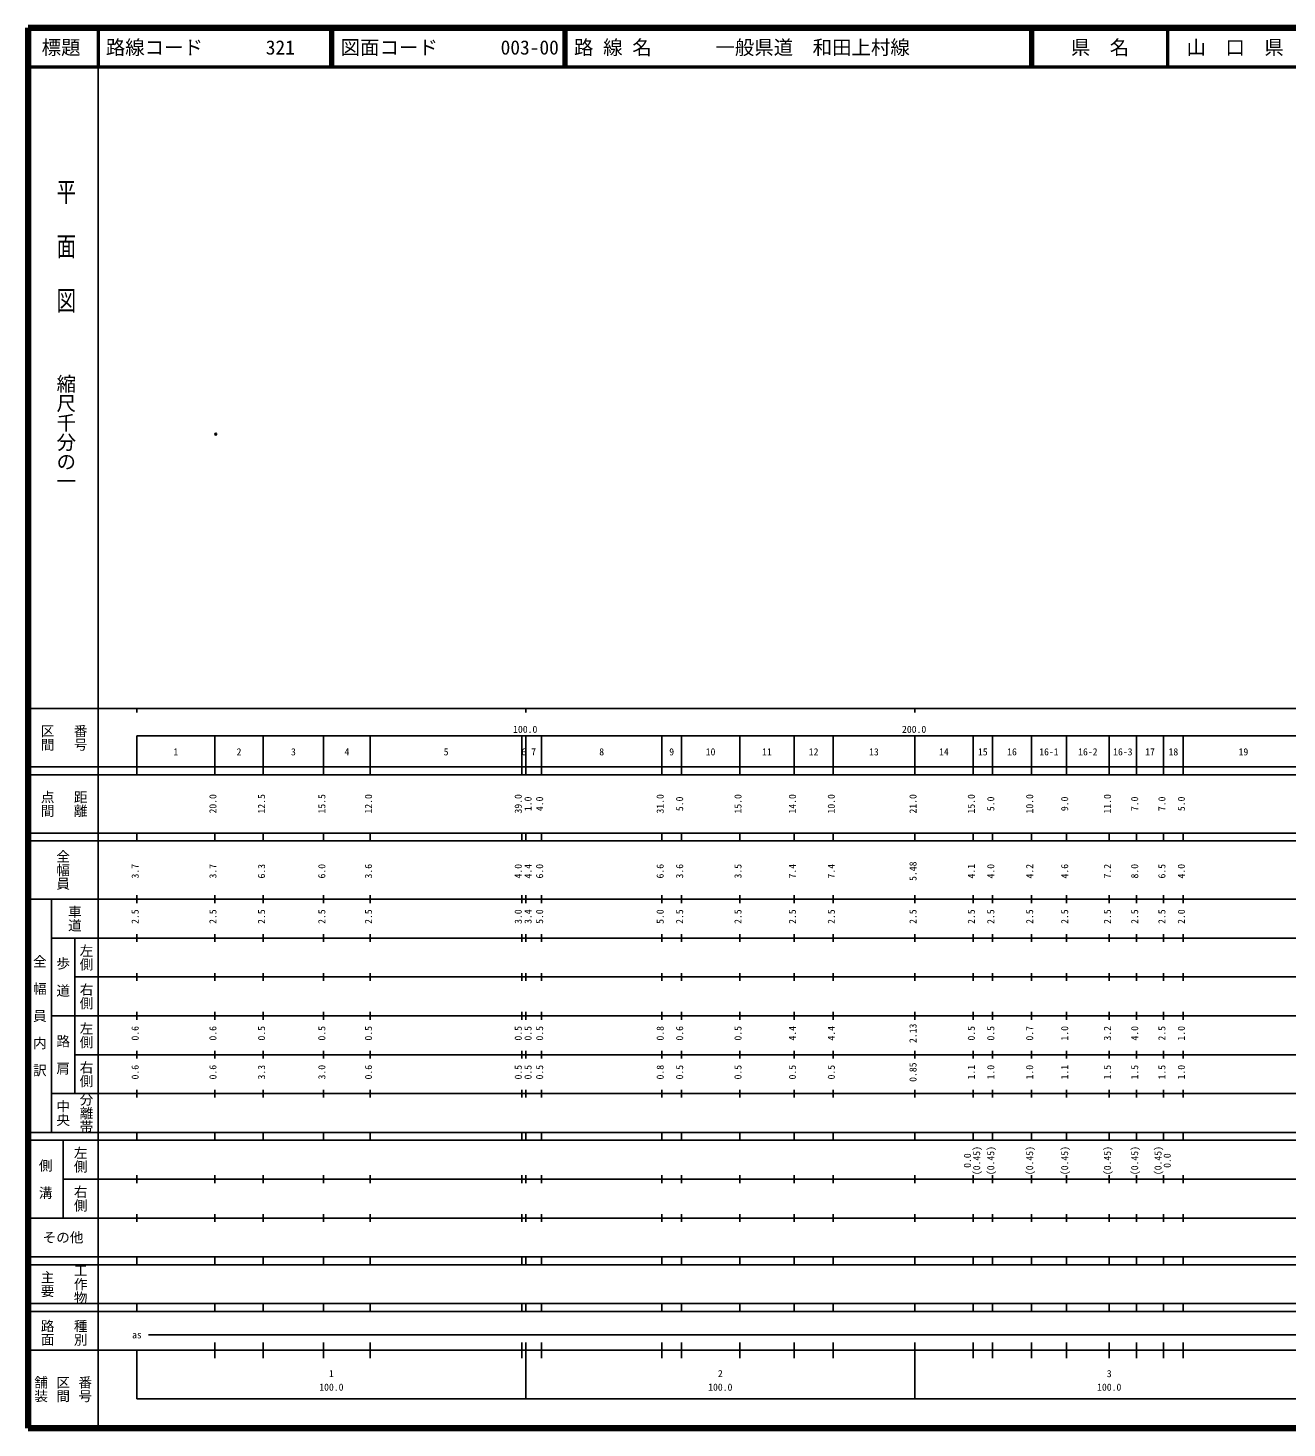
# Model space of a CAD drawing. Units: millimetres on the paper. Extents: x 40 to 680, y 20 to 380.
# Drawn here: x 40 to 363.7, y 20 to 380 of the extents above; entities that cross this region are included whole.
import ezdxf
from ezdxf.enums import TextEntityAlignment as Align

# ---------------------------------------------------------------- set-up
doc = ezdxf.new("R2010")
doc.units = ezdxf.units.MM
doc.header["$PDMODE"] = 32
doc.header["$PDSIZE"] = 0.5
doc.layers.add('M-OTRS', color=6, linetype='Continuous')
doc.layers.add('M-TTL-TXT', color=7, linetype='Continuous')
for name, color, linetype, lineweight in [('M-TTL', 2, 'Continuous', 140), ('M-TTL-BAND', 7, 'Continuous', 25), ('M-TTL-LINE', 7, 'Continuous', 50)]:
    doc.layers.add(name, color=color, linetype=linetype, lineweight=lineweight)
doc.styles.add('@ＭＳ ゴシック', font='')
doc.styles.add('ＭＳ ゴシック', font='')
doc.styles.get('@ＭＳ ゴシック').set_extended_font_data('@MS Gothic')
doc.styles.get('ＭＳ ゴシック').set_extended_font_data('MS Gothic')

msp = doc.modelspace()

# ---------------------------------------------------------------- linework, layer by layer
at = {"layer": 'M-OTRS'}
msp.add_point((88.258, 275.557), dxfattribs=at)
at = {"layer": 'M-TTL'}
for p, q in [((40, 380), (40, 20)), ((680, 380), (40, 380)), ((40, 20), (680, 20))]:
    msp.add_line(p, q, dxfattribs=at)
at = {"layer": 'M-TTL-BAND'}
for p, q in [((58, 370), (58, 20)), ((40, 205), (579, 205)), ((68, 205), (68, 204)), ((168, 205), (168, 204)), ((268, 205), (268, 204)), ((68, 198), (579, 198)), ((68, 198), (68, 188)), ((88, 188), (88, 198)), ((100.5, 188), (100.5, 198)), ((116, 188), (116, 198)), ((128, 188), (128, 198)), ((167, 188), (167, 198)), ((168, 188), (168, 198)), ((172, 188), (172, 198)), ((203, 188), (203, 198)), ((208, 188), (208, 198)), ((223, 188), (223, 198)), ((237, 188), (237, 198)), ((247, 188), (247, 198)), ((268, 188), (268, 198)), ((283, 188), (283, 198)), ((288, 188), (288, 198)), ((298, 188), (298, 198)), ((307, 188), (307, 198)), ((318, 188), (318, 198)), ((325, 188), (325, 198)), ((332, 188), (332, 198)), ((337, 188), (337, 198)), ((40, 190), (579, 190)), ((40, 188), (579, 188)), ((40, 173), (579, 173)), ((68, 171), (68, 173)), ((88, 171), (88, 173)), ((100.5, 171), (100.5, 173)), ((116, 171), (116, 173)), ((128, 171), (128, 173)), ((167, 171), (167, 173)), ((168, 171), (168, 173)), ((172, 171), (172, 173)), ((203, 171), (203, 173)), ((208, 171), (208, 173)), ((223, 171), (223, 173)), ((237, 171), (237, 173)), ((247, 171), (247, 173)), ((268, 171), (268, 173)), ((283, 171), (283, 173)), ((288, 171), (288, 173)), ((298, 171), (298, 173)), ((307, 171), (307, 173)), ((318, 171), (318, 173)), ((325, 171), (325, 173)), ((332, 171), (332, 173)), ((337, 171), (337, 173)), ((40, 171), (579, 171)), ((40, 156), (579, 156)), ((46, 96), (46, 156)), ((68, 155), (68, 157)), ((88, 155), (88, 157)), ((100.5, 155), (100.5, 157)), ((116, 155), (116, 157)), ((128, 155), (128, 157)), ((167, 155), (167, 157)), ((168, 155), (168, 157)), ((172, 155), (172, 157)), ((203, 155), (203, 157)), ((208, 155), (208, 157)), ((223, 155), (223, 157)), ((237, 155), (237, 157)), ((247, 155), (247, 157)), ((268, 155), (268, 157)), ((283, 155), (283, 157)), ((288, 155), (288, 157)), ((298, 155), (298, 157)), ((307, 155), (307, 157)), ((318, 155), (318, 157)), ((325, 155), (325, 157)), ((332, 155), (332, 157)), ((337, 155), (337, 157)), ((46, 146), (579, 146)), ((52, 146), (52, 106)), ((68, 145), (68, 147)), ((88, 145), (88, 147)), ((100.5, 145), (100.5, 147)), ((116, 145), (116, 147)), ((128, 145), (128, 147)), ((167, 145), (167, 147)), ((168, 145), (168, 147)), ((172, 145), (172, 147)), ((203, 145), (203, 147)), ((208, 145), (208, 147)), ((223, 145), (223, 147)), ((237, 145), (237, 147)), ((247, 145), (247, 147)), ((268, 145), (268, 147)), ((283, 145), (283, 147)), ((288, 145), (288, 147)), ((298, 145), (298, 147)), ((307, 145), (307, 147)), ((318, 145), (318, 147)), ((325, 145), (325, 147)), ((332, 145), (332, 147)), ((337, 145), (337, 147)), ((68, 135), (68, 137)), ((88, 135), (88, 137)), ((100.5, 135), (100.5, 137)), ((116, 135), (116, 137)), ((128, 135), (128, 137)), ((167, 135), (167, 137)), ((168, 135), (168, 137)), ((172, 135), (172, 137)), ((203, 135), (203, 137)), ((208, 135), (208, 137)), ((223, 135), (223, 137)), ((237, 135), (237, 137)), ((247, 135), (247, 137)), ((268, 135), (268, 137)), ((283, 135), (283, 137)), ((288, 135), (288, 137)), ((298, 135), (298, 137)), ((307, 135), (307, 137)), ((318, 135), (318, 137)), ((325, 135), (325, 137)), ((332, 135), (332, 137)), ((337, 135), (337, 137)), ((52, 136), (579, 136)), ((46, 126), (579, 126)), ((68, 125), (68, 127)), ((88, 125), (88, 127)), ((100.5, 125), (100.5, 127)), ((116, 125), (116, 127)), ((128, 125), (128, 127)), ((167, 125), (167, 127)), ((168, 125), (168, 127)), ((172, 125), (172, 127)), ((203, 125), (203, 127)), ((208, 125), (208, 127)), ((223, 125), (223, 127)), ((237, 125), (237, 127)), ((247, 125), (247, 127)), ((268, 125), (268, 127)), ((283, 125), (283, 127)), ((288, 125), (288, 127)), ((298, 125), (298, 127)), ((307, 125), (307, 127)), ((318, 125), (318, 127)), ((325, 125), (325, 127)), ((332, 125), (332, 127)), ((337, 125), (337, 127)), ((52, 116), (579, 116)), ((68, 115), (68, 117)), ((88, 115), (88, 117)), ((100.5, 115), (100.5, 117)), ((116, 115), (116, 117)), ((128, 115), (128, 117)), ((167, 115), (167, 117)), ((168, 115), (168, 117)), ((172, 115), (172, 117)), ((203, 115), (203, 117)), ((208, 115), (208, 117)), ((223, 115), (223, 117)), ((237, 115), (237, 117)), ((247, 115), (247, 117)), ((268, 115), (268, 117)), ((283, 115), (283, 117)), ((288, 115), (288, 117)), ((298, 115), (298, 117)), ((307, 115), (307, 117)), ((318, 115), (318, 117)), ((325, 115), (325, 117)), ((332, 115), (332, 117)), ((337, 115), (337, 117)), ((46, 106), (579, 106)), ((68, 105), (68, 107)), ((88, 105), (88, 107)), ((100.5, 105), (100.5, 107)), ((116, 105), (116, 107)), ((128, 105), (128, 107)), ((167, 105), (167, 107)), ((168, 105), (168, 107)), ((172, 105), (172, 107)), ((203, 105), (203, 107)), ((208, 105), (208, 107)), ((223, 105), (223, 107)), ((237, 105), (237, 107)), ((247, 105), (247, 107)), ((268, 105), (268, 107)), ((283, 105), (283, 107)), ((288, 105), (288, 107)), ((298, 105), (298, 107)), ((307, 105), (307, 107)), ((318, 105), (318, 107)), ((325, 105), (325, 107)), ((332, 105), (332, 107)), ((337, 105), (337, 107)), ((40, 96), (579, 96)), ((40, 94), (579, 94)), ((49, 94), (49, 74)), ((68, 94), (68, 96)), ((88, 94), (88, 96)), ((100.5, 94), (100.5, 96)), ((116, 94), (116, 96)), ((128, 94), (128, 96)), ((167, 94), (167, 96)), ((168, 94), (168, 96)), ((172, 94), (172, 96)), ((203, 94), (203, 96)), ((208, 94), (208, 96)), ((223, 94), (223, 96)), ((237, 94), (237, 96)), ((247, 94), (247, 96)), ((268, 94), (268, 96)), ((283, 94), (283, 96)), ((288, 94), (288, 96)), ((298, 94), (298, 96)), ((307, 94), (307, 96)), ((318, 94), (318, 96)), ((325, 94), (325, 96)), ((332, 94), (332, 96)), ((337, 94), (337, 96)), ((49, 84), (579, 84)), ((68, 83), (68, 85)), ((88, 83), (88, 85)), ((100.5, 83), (100.5, 85)), ((116, 83), (116, 85)), ((128, 83), (128, 85)), ((167, 83), (167, 85)), ((168, 83), (168, 85)), ((172, 83), (172, 85)), ((203, 83), (203, 85)), ((208, 83), (208, 85)), ((223, 83), (223, 85)), ((237, 83), (237, 85)), ((247, 83), (247, 85)), ((268, 83), (268, 85)), ((283, 83), (283, 85)), ((288, 83), (288, 85)), ((298, 83), (298, 85)), ((307, 83), (307, 85)), ((318, 83), (318, 85)), ((325, 83), (325, 85)), ((332, 83), (332, 85)), ((337, 83), (337, 85)), ((40, 74), (579, 74)), ((68, 73), (68, 75)), ((88, 73), (88, 75)), ((100.5, 73), (100.5, 75)), ((116, 73), (116, 75)), ((128, 73), (128, 75)), ((167, 73), (167, 75)), ((168, 73), (168, 75)), ((172, 73), (172, 75)), ((203, 73), (203, 75)), ((208, 73), (208, 75)), ((223, 73), (223, 75)), ((237, 73), (237, 75)), ((247, 73), (247, 75)), ((268, 73), (268, 75)), ((283, 73), (283, 75)), ((288, 73), (288, 75)), ((298, 73), (298, 75)), ((307, 73), (307, 75)), ((318, 73), (318, 75)), ((325, 73), (325, 75)), ((332, 73), (332, 75)), ((337, 73), (337, 75)), ((40, 64), (579, 64)), ((40, 62), (579, 62)), ((68, 62), (68, 64)), ((88, 62), (88, 64)), ((100.5, 62), (100.5, 64)), ((116, 62), (116, 64)), ((128, 62), (128, 64)), ((167, 62), (167, 64)), ((168, 62), (168, 64)), ((172, 62), (172, 64)), ((203, 62), (203, 64)), ((208, 62), (208, 64)), ((223, 62), (223, 64)), ((237, 62), (237, 64)), ((247, 62), (247, 64)), ((268, 62), (268, 64)), ((283, 62), (283, 64)), ((288, 62), (288, 64)), ((298, 62), (298, 64)), ((307, 62), (307, 64)), ((318, 62), (318, 64)), ((325, 62), (325, 64)), ((332, 62), (332, 64)), ((337, 62), (337, 64)), ((40, 52), (579, 52)), ((68, 50), (68, 52)), ((88, 50), (88, 52)), ((100.5, 50), (100.5, 52)), ((116, 50), (116, 52)), ((128, 50), (128, 52)), ((167, 50), (167, 52)), ((168, 50), (168, 52)), ((172, 50), (172, 52)), ((203, 50), (203, 52)), ((208, 50), (208, 52)), ((223, 50), (223, 52)), ((237, 50), (237, 52)), ((247, 50), (247, 52)), ((268, 50), (268, 52)), ((283, 50), (283, 52)), ((288, 50), (288, 52)), ((298, 50), (298, 52)), ((307, 50), (307, 52)), ((318, 50), (318, 52)), ((325, 50), (325, 52)), ((332, 50), (332, 52)), ((337, 50), (337, 52)), ((40, 50), (579, 50)), ((71, 44), (565, 44)), ((40, 40), (579, 40)), ((68, 40), (68, 27.5)), ((88, 38), (88, 42)), ((100.5, 38), (100.5, 42)), ((116, 38), (116, 42)), ((128, 38), (128, 42)), ((167, 38), (167, 42)), ((168, 27.5), (168, 42)), ((172, 38), (172, 42)), ((203, 38), (203, 42)), ((208, 38), (208, 42)), ((223, 38), (223, 42)), ((237, 38), (237, 42)), ((247, 38), (247, 42)), ((268, 27.5), (268, 42)), ((283, 38), (283, 42)), ((288, 38), (288, 42)), ((298, 38), (298, 42)), ((307, 38), (307, 42)), ((318, 38), (318, 42)), ((325, 38), (325, 42)), ((332, 38), (332, 42)), ((337, 38), (337, 42)), ((68, 27.5), (579, 27.5))]:
    msp.add_line(p, q, dxfattribs=at)
at = {"layer": 'M-TTL-LINE'}
for p, q in [((58, 380), (58, 370)), ((117.75, 380), (117.75, 370)), ((118.25, 380), (118.25, 370)), ((177.75, 380), (177.75, 370)), ((178.25, 380), (178.25, 370)), ((297.75, 380), (297.75, 370)), ((298.25, 380), (298.25, 370)), ((333, 380), (333, 370)), ((40, 370), (680, 370))]:
    msp.add_line(p, q, dxfattribs=at)

# ---------------------------------------------------------------- texts
at = {"layer": 'M-TTL-BAND', "style": '@ＭＳ ゴシック', "width": 1.4}
msp.add_text('平  面  図', height=3.666, rotation=270, dxfattribs=at).set_placement((49.777, 306.475), align=Align.MIDDLE_RIGHT)
at = {"layer": 'M-TTL-BAND', "style": '@ＭＳ ゴシック'}
msp.add_text('縮尺千分の一', height=3.666, rotation=270, dxfattribs=at).set_placement((49.777, 261.03), align=Align.MIDDLE_RIGHT)
for s, p in [('区間', (45, 197.5)), ('番号', (53.5, 197.5)), ('点間', (45, 180.5)), ('距離', (53.5, 180.5)), ('全幅員', (49, 163.5)), ('車道', (52, 151)), ('左側', (55, 141)), ('全\u3000幅\u3000員\u3000内\u3000訳', (43, 126)), ('歩\u3000道', (49, 136)), ('右側', (55, 131)), ('左側', (55, 121)), ('路\u3000肩', (49, 116)), ('右側', (55, 111)), ('分離帯', (55, 101)), ('中央', (49, 101)), ('左側', (53.5, 89)), ('側\u3000溝', (44.5, 84)), ('右側', (53.5, 79)), ('工作物', (53.5, 57)), ('主要', (45, 57)), ('路面', (45, 44.5)), ('種別', (53.5, 44.5)), ('舗装', (43.333, 30)), ('区間', (49, 30)), ('番号', (54.667, 30))]:
    msp.add_text(s, height=2.566, rotation=270, dxfattribs=at).set_placement(p, align=Align.MIDDLE_CENTER)
at = {"layer": 'M-TTL-BAND', "style": 'ＭＳ ゴシック'}
for s, p in [('100.0', (167.844, 198.195)), ('200.0', (267.844, 198.195)), ('1', (78, 192.405)), ('2', (94.25, 192.405)), ('3', (108.25, 192.405)), ('4', (122, 192.405)), ('5', (147.5, 192.405)), ('6', (167.5, 192.405)), ('7', (170, 192.405)), ('8', (187.5, 192.405)), ('9', (205.5, 192.405)), ('10', (215.5, 192.405)), ('11', (230, 192.405)), ('12', (242, 192.405)), ('13', (257.5, 192.405)), ('14', (275.5, 192.405)), ('15', (285.5, 192.405)), ('16', (293, 192.405)), ('16-1', (302.5, 192.405)), ('16-2', (312.5, 192.405)), ('16-3', (321.5, 192.405)), ('17', (328.5, 192.405)), ('18', (334.5, 192.405)), ('19', (352.5, 192.405)), ('as', (68, 42.5)), ('1', (118, 32.523)), ('2', (218, 32.523)), ('3', (318, 32.523)), ('100.0', (118, 29.033)), ('100.0', (218, 29.033)), ('100.0', (318, 29.033))]:
    msp.add_text(s, height=1.833, dxfattribs=at).set_placement(p, align=Align.BOTTOM_CENTER)
for s, p in [('20.0', (89, 180.5)), ('12.5', (101.5, 180.5)), ('15.5', (117, 180.5)), ('12.0', (129, 180.5)), ('39.0', (167.502, 180.5)), ('1.0', (170.021, 180.5)), ('4.0', (173, 180.5)), ('31.0', (204, 180.5)), ('5.0', (209, 180.5)), ('15.0', (224, 180.5)), ('14.0', (238, 180.5)), ('10.0', (248, 180.5)), ('21.0', (269, 180.5)), ('15.0', (284, 180.5)), ('5.0', (289, 180.5)), ('10.0', (299, 180.5)), ('9.0', (308, 180.5)), ('11.0', (319, 180.5)), ('7.0', (326, 180.5)), ('7.0', (333, 180.5)), ('5.0', (338, 180.5)), ('3.7', (69, 163.174)), ('3.7', (89, 163.174)), ('6.3', (101.5, 163.174)), ('6.0', (117, 163.174)), ('3.6', (129, 163.174)), ('4.0', (167.502, 163.174)), ('4.4', (170.021, 163.174)), ('6.0', (173, 163.174)), ('6.6', (204, 163.174)), ('3.6', (209, 163.174)), ('3.5', (224, 163.174)), ('7.4', (238, 163.174)), ('7.4', (248, 163.174)), ('5.48', (269, 163.174)), ('4.1', (284, 163.174)), ('4.0', (289, 163.174)), ('4.2', (299, 163.174)), ('4.6', (308, 163.174)), ('7.2', (319, 163.174)), ('8.0', (326, 163.174)), ('6.5', (333, 163.174)), ('4.0', (338, 163.174)), ('2.5', (69, 151.5)), ('2.5', (89, 151.5)), ('2.5', (101.5, 151.5)), ('2.5', (117, 151.5)), ('2.5', (129, 151.5)), ('3.0', (167.502, 151.5)), ('3.4', (170.021, 151.5)), ('5.0', (173, 151.5)), ('5.0', (204, 151.5)), ('2.5', (209, 151.5)), ('2.5', (224, 151.5)), ('2.5', (238, 151.5)), ('2.5', (248, 151.5)), ('2.5', (269, 151.5)), ('2.5', (284, 151.5)), ('2.5', (289, 151.5)), ('2.5', (299, 151.5)), ('2.5', (308, 151.5)), ('2.5', (319, 151.5)), ('2.5', (326, 151.5)), ('2.5', (333, 151.5)), ('2.0', (338, 151.5)), ('0.6', (69, 121.5)), ('0.6', (89, 121.5)), ('0.5', (101.5, 121.5)), ('0.5', (117, 121.5)), ('0.5', (129, 121.5)), ('0.5', (167.502, 121.5)), ('0.5', (170.021, 121.5)), ('0.5', (173, 121.5)), ('0.8', (204, 121.5)), ('0.6', (209, 121.5)), ('0.5', (224, 121.5)), ('4.4', (238, 121.5)), ('4.4', (248, 121.5)), ('2.13', (269, 121.5)), ('0.5', (284, 121.5)), ('0.5', (289, 121.5)), ('0.7', (299, 121.5)), ('1.0', (308, 121.5)), ('3.2', (319, 121.5)), ('4.0', (326, 121.5)), ('2.5', (333, 121.5)), ('1.0', (338, 121.5)), ('0.6', (69, 111.5)), ('0.6', (89, 111.5)), ('3.3', (101.5, 111.5)), ('3.0', (117, 111.5)), ('0.6', (129, 111.5)), ('0.5', (167.502, 111.5)), ('0.5', (170.021, 111.5)), ('0.5', (173, 111.5)), ('0.8', (204, 111.5)), ('0.5', (209, 111.5)), ('0.5', (224, 111.5)), ('0.5', (238, 111.5)), ('0.5', (248, 111.5)), ('0.85', (269, 111.5)), ('1.1', (284, 111.5)), ('1.0', (289, 111.5)), ('1.0', (299, 111.5)), ('1.1', (308, 111.5)), ('1.5', (319, 111.5)), ('1.5', (326, 111.5)), ('1.5', (333, 111.5)), ('1.0', (338, 111.5)), ('0.0', (283, 88.764)), ('(0.45)', (285.37, 88.764)), ('(0.45)', (289, 88.764)), ('(0.45)', (299, 88.764)), ('(0.45)', (308, 88.764)), ('(0.45)', (319, 88.764)), ('(0.45)', (326, 88.764)), ('(0.45)', (332, 88.764)), ('0.0', (334.37, 88.764))]:
    msp.add_text(s, height=1.833, rotation=90, dxfattribs=at).set_placement(p, align=Align.BOTTOM_CENTER)
msp.add_text('その他', height=2.566, dxfattribs=at).set_placement((49, 69), align=Align.MIDDLE_CENTER)
at = {"layer": 'M-TTL-TXT', "style": 'ＭＳ ゴシック'}
for s, p in [('標題', (48.5, 375)), ('県\u3000名', (315.625, 375)), ('山\u3000口\u3000県', (350.375, 375))]:
    msp.add_text(s, height=3.666, dxfattribs=at).set_placement(p, align=Align.MIDDLE_CENTER)
for s, p in [('路線コード', (60, 375)), ('321', (101.142, 375)), ('図面コード', (120.38, 375)), ('003-00', (161.521, 375)), ('路 線 名', (180.38, 375)), ('一般県道\u3000和田上村線', (216.734, 375))]:
    msp.add_text(s, height=3.666, dxfattribs=at).set_placement(p, align=Align.MIDDLE_LEFT)

doc.saveas('drawing.dxf')
